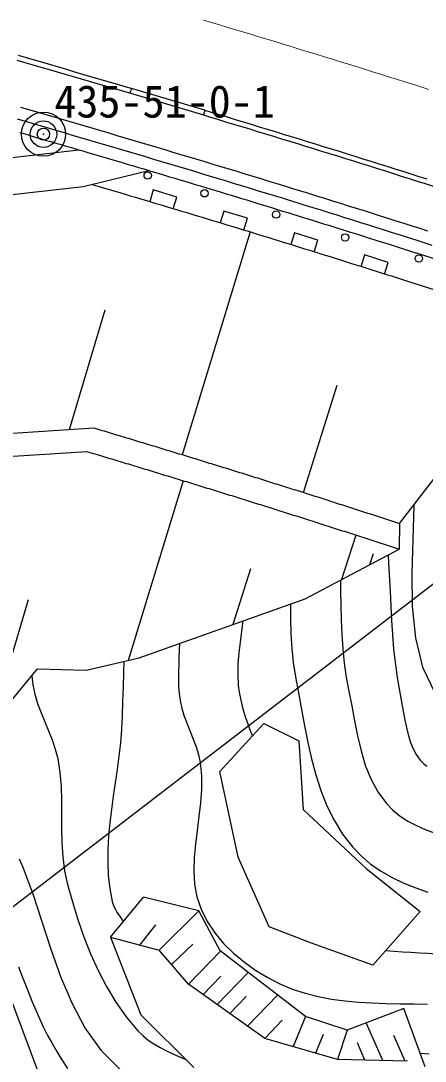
# Model space of a CAD drawing. Units: millimetres, scale not verified. Extents: x 40000 to 680000, y 20000 to 380000.
# Drawn here: x 223552 to 240022, y 228855 to 271193 of the extents above; entities that cross this region are included whole.
import ezdxf
from ezdxf.enums import TextEntityAlignment as Align

# ---------------------------------------------------------------- set-up
doc = ezdxf.new("R2010")
doc.units = ezdxf.units.MM
doc.header["$LTSCALE"] = 1000
doc.header["$PDMODE"] = 32
doc.header["$PDSIZE"] = 500
doc.linetypes.add('CHAIN', pattern=[18.5, 12, -1.5, 3.5, -1.5])
for name, color, linetype, lineweight in [('M-BGD', 7, 'Continuous', 25), ('M-BMK', 2, 'CHAIN', 13), ('M-BMK-ROW', 30, 'Continuous', 25), ('M-BMK-SRVR', 3, 'Continuous', 25)]:
    doc.layers.add(name, color=color, linetype=linetype, lineweight=lineweight)
doc.styles.add('ＭＳ ゴシック', font='')
doc.styles.get('ＭＳ ゴシック').set_extended_font_data('MS Gothic')

msp = doc.modelspace()

# ---------------------------------------------------------------- linework, layer by layer
at = {"layer": 'M-BGD'}
for p, q in [((228059, 268442), (227999, 268251)), ((231048, 267551), (228059, 268442)), ((227975, 268258), (230987, 267361)), ((231048, 267551), (230987, 267361)), ((198102, 262750), (225920, 265944)), ((226091, 264454), (228770, 265101)), ((198274, 261259), (226091, 264454)), ((228948, 264309), (228804, 263830)), ((229906, 264022), (228948, 264309)), ((229762, 263543), (229906, 264022)), ((231821, 263447), (231677, 262968)), ((232779, 263159), (231821, 263447)), ((232635, 262680), (232779, 263159)), ((232898, 262602), (230125, 253537)), ((234695, 262562), (234545, 262085)), ((235648, 262262), (234695, 262562)), ((235499, 261785), (235648, 262262)), ((237556, 261663), (237406, 261186)), ((238510, 261363), (237556, 261663)), ((241780, 261065), (239630, 261753)), ((238360, 260886), (238510, 261363)), ((225534, 254560), (226984, 259429)), ((235059, 252001), (236443, 256366)), ((222519, 254365), (226529, 254624)), ((222237, 253406), (226242, 253666)), ((230167, 252478), (227925, 245164)), ((238970, 250742), (238966, 249691)), ((237203, 250265), (236619, 248458)), ((237769, 249062), (237918, 249522)), ((238933, 249701), (238922, 249668)), ((232204, 246633), (232920, 248910)), ((222630, 243508), (223862, 247638)), ((231657, 240649), (233456, 242595)), ((233456, 242595), (234869, 241897)), ((234869, 241897), (235048, 239100)), ((232400, 237157), (231657, 240649)), ((237611, 236692), (235048, 239100)), ((233666, 234320), (232400, 237157)), ((237611, 236692), (239813, 234942)), ((227212, 233897), (228545, 235527)), ((230801, 234975), (228545, 235527)), ((229181, 233374), (230801, 234975)), ((231667, 233345), (230801, 234975)), ((237882, 232760), (239813, 234942)), ((228400, 233581), (229055, 234398)), ((227212, 233897), (229181, 233374)), ((227212, 233897), (228438, 230736)), ((230380, 231985), (229181, 233374)), ((230556, 233611), (229687, 232787)), ((230380, 231985), (231679, 233336)), ((235143, 230667), (231667, 233345)), ((231549, 231158), (232807, 232467)), ((230975, 231564), (231695, 232313)), ((233497, 229780), (230380, 231985)), ((232061, 230796), (232724, 231487)), ((232785, 230284), (234000, 231548)), ((239146, 230996), (236839, 230119)), ((240021, 228625), (239146, 230996)), ((228438, 230736), (230593, 228603)), ((233497, 229780), (234202, 230523)), ((235143, 230667), (234643, 229447)), ((236839, 230119), (235143, 230667)), ((238296, 228878), (237621, 230416)), ((235860, 229941), (235549, 229184)), ((236839, 230119), (236444, 228924)), ((239200, 228856), (238743, 229896)), ((236444, 228924), (233497, 229780)), ((237568, 228896), (237260, 229597)), ((239297, 228854), (236444, 228924))]:
    msp.add_line(p, q, dxfattribs=at)
for points in [[(223446, 269790), (223774, 269695), (224102, 269600), (224430, 269505), (224758, 269410), (225085, 269314), (225413, 269219), (225741, 269123), (226068, 269027), (226396, 268931), (226723, 268835), (227050, 268739), (227378, 268643), (227705, 268546), (228032, 268449), (228059, 268442)], [(223390, 269598), (223718, 269503), (224046, 269408), (224374, 269313), (224702, 269218), (225029, 269122), (225357, 269027), (225684, 268931), (226012, 268835), (226339, 268739), (226667, 268643), (226994, 268547), (227321, 268451), (227648, 268354), (227975, 268258), (227999, 268251)], [(223544, 267679), (223871, 267584), (224199, 267489), (224526, 267394), (224853, 267299), (225179, 267203), (225506, 267108), (225833, 267012), (226160, 266916), (226486, 266820), (226813, 266724), (227139, 266628), (227465, 266531), (227791, 266435), (228118, 266338), (228444, 266242), (228770, 266145), (229096, 266048), (229421, 265951), (229747, 265853), (230073, 265756), (230398, 265658), (230724, 265560), (231049, 265462), (231374, 265364), (231699, 265266), (232025, 265168), (232350, 265069), (232674, 264970), (232999, 264871), (233324, 264772), (233649, 264673), (233973, 264573), (234297, 264474), (234622, 264374), (234946, 264274), (235270, 264174), (235594, 264073), (235918, 263973), (236242, 263872), (236566, 263771), (236889, 263670), (237213, 263569), (237536, 263467), (237859, 263365), (238182, 263263), (238505, 263161), (238828, 263059), (239151, 262956), (239474, 262853), (239797, 262750), (240119, 262647)], [(223405, 267199), (223732, 267104), (224059, 267009), (224386, 266914), (224712, 266819), (225039, 266723), (225366, 266628), (225692, 266532), (226019, 266436), (226345, 266340), (226671, 266244), (226997, 266148), (227324, 266052), (227650, 265956), (227975, 265859), (228301, 265762), (228627, 265665), (228953, 265569), (229278, 265471), (229604, 265374), (229929, 265277), (230254, 265179), (230580, 265081), (230905, 264984), (231230, 264886), (231555, 264787), (231880, 264689), (232204, 264591), (232529, 264492), (232853, 264393), (233178, 264294), (233502, 264195), (233826, 264095), (234151, 263996), (234475, 263896), (234798, 263796), (235122, 263696), (235446, 263596), (235770, 263495), (236093, 263395), (236416, 263294), (236740, 263193), (237063, 263092), (237386, 262990), (237709, 262888), (238032, 262786), (238354, 262684), (238677, 262582), (239000, 262480), (239322, 262377), (239644, 262274), (239966, 262171), (240288, 262067)], [(230987, 267361), (231242, 267284), (231568, 267186), (231894, 267087), (232221, 266989), (232547, 266890), (232873, 266791), (233198, 266692), (233524, 266593), (233850, 266494), (234176, 266394), (234501, 266294), (234826, 266194), (235152, 266094), (235477, 265994), (235802, 265893), (236127, 265793), (236452, 265692), (236777, 265591), (237102, 265489), (237427, 265388), (237751, 265286), (238076, 265184), (238400, 265082), (238725, 264980), (239049, 264877), (239373, 264774), (239697, 264671), (240021, 264568), (240345, 264465)], [(231048, 267551), (231300, 267476), (231626, 267377), (231952, 267279), (232278, 267180), (232605, 267082), (232931, 266983), (233257, 266884), (233583, 266784), (233908, 266685), (234234, 266585), (234560, 266486), (234885, 266386), (235211, 266285), (235536, 266185), (235861, 266084), (236187, 265984), (236512, 265883), (236837, 265782), (237162, 265680), (237487, 265579), (237811, 265477), (238136, 265375), (238461, 265273), (238785, 265170), (239109, 265068), (239434, 264965), (239758, 264862), (240082, 264759)], [(223510, 266648), (223720, 266587), (223931, 266526), (224142, 266464), (224353, 266403), (224564, 266341), (224774, 266280), (224985, 266218), (225195, 266157), (225406, 266095), (225617, 266033), (225827, 265971), (226037, 265910), (226248, 265848), (226458, 265786), (226669, 265724), (226879, 265662), (227089, 265600), (227299, 265538), (227510, 265475), (227720, 265413), (227930, 265351), (228140, 265289), (228350, 265226), (228560, 265164), (228770, 265101), (228980, 265039), (229190, 264976), (229400, 264913), (229610, 264850), (229819, 264788), (230029, 264725), (230239, 264662), (230449, 264599), (230658, 264536), (230868, 264473), (231077, 264409), (231287, 264346), (231496, 264283), (231706, 264219), (231915, 264156), (232124, 264092), (232334, 264029), (232543, 263965), (232752, 263901), (232961, 263837), (233170, 263774), (233379, 263710), (233588, 263645), (233797, 263581), (234006, 263517), (234215, 263453), (234424, 263389), (234633, 263324), (234842, 263260), (235050, 263195), (235259, 263130), (235468, 263066), (235676, 263001), (235885, 262936), (236093, 262871), (236302, 262806), (236510, 262741), (236718, 262676), (236927, 262610), (237135, 262545), (237343, 262479), (237551, 262414), (237759, 262348), (237967, 262282), (238175, 262217), (238383, 262151), (238591, 262085), (238799, 262019), (239007, 261952), (239215, 261886), (239422, 261820), (239630, 261753)], [(226443, 264539), (226539, 264511), (226749, 264449), (226959, 264387), (227169, 264325), (227379, 264263), (227589, 264200), (227798, 264138), (228008, 264076), (228218, 264014), (228427, 263951), (228637, 263889), (228847, 263826), (229056, 263764), (229266, 263701), (229475, 263638), (229684, 263575), (229894, 263513), (230103, 263450), (230312, 263387), (230521, 263324), (230730, 263261), (230940, 263197), (231149, 263134), (231358, 263071), (231567, 263008), (231775, 262944), (231984, 262881), (232193, 262817), (232402, 262753), (232611, 262690), (232819, 262626), (233028, 262562), (233237, 262498), (233445, 262434), (233654, 262370), (233862, 262306), (234070, 262242), (234279, 262178), (234487, 262113), (234695, 262049), (234904, 261984), (235112, 261920), (235320, 261855), (235528, 261790), (235736, 261725), (235944, 261660), (236152, 261595), (236360, 261530), (236567, 261465), (236775, 261400), (236983, 261335), (237191, 261269), (237398, 261204), (237606, 261138), (237813, 261073), (238021, 261007), (238228, 260941), (238435, 260875), (238643, 260809), (238850, 260743), (239057, 260677), (239264, 260611), (240712, 260147)], [(226529, 254624), (226612, 254600), (226694, 254575), (226777, 254550), (226860, 254525), (226943, 254501), (227025, 254476), (227108, 254451), (227191, 254426), (227273, 254401), (227356, 254376), (227439, 254351), (227521, 254327), (227604, 254302), (227687, 254277), (227769, 254252), (227852, 254227), (227934, 254202), (228017, 254177), (228099, 254152), (228182, 254127), (228265, 254102), (228347, 254077), (228430, 254052), (228512, 254027), (228595, 254002), (228677, 253977), (228759, 253952), (228842, 253927), (228924, 253902), (229007, 253877), (229089, 253852), (229172, 253827), (229254, 253802), (229336, 253777), (229419, 253752), (229501, 253727), (229583, 253702), (229666, 253677), (229748, 253652), (229830, 253627), (229913, 253601), (229995, 253576), (230077, 253551), (230160, 253526), (230242, 253501), (230324, 253476), (230406, 253450), (230488, 253425), (230571, 253400), (230653, 253375), (230735, 253350), (230817, 253324), (230899, 253299), (230981, 253274), (231064, 253248), (231146, 253223), (231228, 253198), (231310, 253173), (231392, 253147), (231474, 253122), (231556, 253097), (231638, 253071), (231720, 253046), (231802, 253021), (231884, 252995), (231966, 252970), (232048, 252944), (232130, 252919), (232212, 252894), (232294, 252868), (232376, 252843), (232458, 252817), (232540, 252792), (232622, 252766), (232704, 252741), (232785, 252715), (232867, 252690), (232949, 252664), (233031, 252639), (233113, 252613), (233195, 252588), (233276, 252562), (233358, 252536), (233440, 252511), (233522, 252485), (233603, 252460), (233685, 252434), (233767, 252408), (233849, 252383), (233930, 252357), (234012, 252331), (234094, 252306), (234175, 252280), (234257, 252254), (234338, 252229), (234420, 252203), (234502, 252177), (234583, 252151), (234665, 252126), (234746, 252100), (234828, 252074), (234910, 252048), (234991, 252022), (235073, 251996), (235154, 251971), (235236, 251945), (235317, 251919), (235398, 251893), (235480, 251867), (235561, 251841), (235643, 251815), (235724, 251789), (235806, 251763), (235887, 251738), (235968, 251712), (236050, 251686), (236131, 251660), (236212, 251634), (236294, 251608), (236375, 251582), (236456, 251556), (236538, 251529), (236619, 251503), (236700, 251477), (236781, 251451), (236863, 251425), (236944, 251399), (237025, 251373), (237106, 251347), (237187, 251321), (237268, 251294), (237350, 251268), (237431, 251242), (237512, 251216), (237593, 251190), (237674, 251163), (237755, 251137), (237836, 251111), (237917, 251085), (237998, 251058), (238079, 251032), (238160, 251006), (238241, 250979), (238322, 250953), (238403, 250927), (238484, 250900), (238565, 250874), (238646, 250848), (238727, 250821), (238808, 250795), (238889, 250768), (238970, 250742)], [(238970, 250742), (240453, 252650), (242939, 253282), (247530, 254826)], [(226242, 253666), (226327, 253641), (226412, 253616), (226496, 253590), (226581, 253565), (226666, 253540), (226750, 253514), (226835, 253489), (226919, 253463), (227004, 253438), (227089, 253412), (227173, 253387), (227258, 253362), (227342, 253336), (227427, 253311), (227511, 253285), (227596, 253260), (227680, 253234), (227765, 253209), (227849, 253183), (227934, 253158), (228018, 253132), (228103, 253107), (228187, 253081), (228272, 253055), (228356, 253030), (228440, 253004), (228525, 252979), (228609, 252953), (228694, 252927), (228778, 252902), (228862, 252876), (228947, 252851), (229031, 252825), (229115, 252799), (229199, 252774), (229284, 252748), (229368, 252722), (229452, 252696), (229536, 252671), (229621, 252645), (229705, 252619), (229789, 252594), (229873, 252568), (229957, 252542), (230041, 252516), (230126, 252491), (230210, 252465), (230294, 252439), (230378, 252413), (230462, 252387), (230546, 252361), (230630, 252336), (230714, 252310), (230798, 252284), (230882, 252258), (230966, 252232), (231050, 252206), (231134, 252180), (231218, 252154), (231302, 252128), (231386, 252103), (231470, 252077), (231554, 252051), (231638, 252025), (231722, 251999), (231805, 251973), (231889, 251947), (231973, 251921), (232057, 251895), (232141, 251869), (232225, 251842), (232308, 251816), (232392, 251790), (232476, 251764), (232560, 251738), (232643, 251712), (232727, 251686), (232811, 251660), (232894, 251634), (232978, 251607), (233062, 251581), (233145, 251555), (233229, 251529), (233313, 251503), (233396, 251477), (233480, 251450), (233563, 251424), (233647, 251398), (233731, 251372), (233814, 251345), (233898, 251319), (233981, 251293), (234065, 251266), (234148, 251240), (234232, 251214), (234315, 251187), (234398, 251161), (234482, 251135), (234565, 251108), (234649, 251082), (234732, 251055), (234815, 251029), (234899, 251003), (234982, 250976), (235065, 250950), (235149, 250923), (235232, 250897), (235315, 250870), (235399, 250844), (235482, 250817), (235565, 250791), (235648, 250764), (235732, 250737), (235815, 250711), (235898, 250684), (235981, 250658), (236064, 250631), (236147, 250604), (236231, 250578), (236314, 250551), (236397, 250524), (236480, 250498), (236563, 250471), (236646, 250444), (236729, 250418), (236812, 250391), (236895, 250364), (236978, 250337), (237061, 250311), (237144, 250284), (237227, 250257), (237310, 250230), (237393, 250203), (237476, 250176), (237559, 250150), (237641, 250123), (237724, 250096), (237807, 250069), (237890, 250042), (237973, 250015), (238056, 249988), (238138, 249961), (238221, 249934), (238304, 249907), (238387, 249880), (238469, 249853), (238552, 249826), (238635, 249799), (238718, 249772), (238800, 249745), (238883, 249718), (238966, 249691)], [(239564, 251506), (239564, 251475), (239522, 250086), (239481, 248706), (239495, 247362), (239621, 246081), (239912, 244889), (240423, 243813)], [(223232, 243607), (224232, 244816), (226220, 244773), (228370, 245267), (235127, 247675), (238966, 249691)], [(238512, 249453), (238533, 249135), (238590, 247963), (238650, 246790), (238737, 245622), (238873, 244463), (239082, 243317), (239142, 243028), (239198, 242734), (239257, 242439), (239326, 242147), (239411, 241863), (239517, 241591), (239653, 241337), (239823, 241103), (239951, 240972), (240094, 240857)], [(236566, 248430), (236573, 247987), (236584, 247398), (236601, 246810), (236627, 246224), (236667, 245640), (236725, 245059), (236805, 244481), (236911, 243908), (237029, 243310), (237142, 242702), (237264, 242093), (237407, 241491), (237583, 240906), (237806, 240346), (238087, 239820), (238439, 239338), (238703, 239068), (238998, 238830), (239320, 238621), (239662, 238441), (240020, 238286), (240388, 238154)], [(234540, 247465), (234539, 247419), (234537, 246829), (234551, 246241), (234585, 245656), (234646, 245075), (234739, 244498), (234862, 243840), (234983, 243172), (235106, 242500), (235241, 241828), (235393, 241162), (235569, 240507), (235777, 239868), (236022, 239250), (236313, 238658), (236654, 238098), (237055, 237574), (237408, 237207), (237800, 236879), (238224, 236587), (238675, 236330), (239147, 236105), (239635, 235908), (240133, 235738)], [(232591, 246771), (232540, 246354), (232483, 245911), (232432, 245469), (232396, 245027), (232386, 244585), (232410, 244143), (232445, 243878), (232494, 243616), (232555, 243355), (232627, 243096), (232707, 242840), (232794, 242585), (232886, 242333), (232982, 242083)], [(230009, 245851), (230005, 245600), (229995, 245304), (229984, 245007), (229975, 244710), (229972, 244413), (229980, 244118), (230001, 243824), (230039, 243531), (230109, 243208), (230207, 242891), (230324, 242579), (230449, 242269), (230574, 241960), (230690, 241648), (230787, 241331), (230857, 241008), (230911, 240467), (230911, 239918), (230872, 239364), (230808, 238806), (230733, 238248), (230663, 237693), (230612, 237142), (230595, 236598), (230626, 236064), (230720, 235543), (230893, 235037), (231144, 234544), (231454, 234080), (231814, 233647), (232217, 233247), (232656, 232880), (233121, 232549), (233606, 232255), (234102, 232001), (234609, 231789), (235129, 231618), (235659, 231484), (236200, 231382), (236748, 231308), (237302, 231257), (237862, 231224), (238424, 231204), (238988, 231194), (239552, 231187), (240114, 231181)], [(227747, 245124), (227737, 244681), (227715, 244083), (227693, 243487), (227676, 242891), (227653, 242351), (227609, 241809), (227548, 241267), (227476, 240724), (227398, 240181), (227319, 239638), (227245, 239095), (227179, 238554), (227129, 238014), (227098, 237476), (227092, 236940), (227116, 236406), (227176, 235876), (227276, 235348), (227308, 235236), (227351, 235128), (227403, 235024), (227462, 234921), (227526, 234822), (227594, 234724), (227662, 234627), (227731, 234532)], [(224004, 244541), (224039, 244174), (224121, 243787), (224237, 243409), (224377, 243037), (224529, 242667), (224684, 242299), (224830, 241927), (224957, 241551), (225055, 241167), (225144, 240604), (225192, 240035), (225212, 239462), (225216, 238886), (225217, 238311), (225229, 237737), (225264, 237167), (225334, 236603), (225454, 236048), (225654, 235337), (225875, 234627), (226121, 233921), (226396, 233227), (226702, 232548), (227043, 231890), (227424, 231258), (227848, 230659), (228318, 230096), (228520, 229896), (228741, 229717), (228977, 229556), (229225, 229410), (229482, 229277), (229744, 229152), (230009, 229034), (230272, 228920)], [(228426, 222516), (226294, 225168), (224282, 228349), (221637, 235414), (221474, 237592)], [(223484, 237095), (223632, 236747), (224039, 235662), (224411, 234542), (224780, 233412), (225175, 232297), (225626, 231224), (226162, 230216), (226814, 229300), (227610, 228501)], [(237882, 232760), (235397, 233655), (233666, 234320)], [(238407, 233354), (238752, 233331), (239097, 233309), (239442, 233286), (239787, 233265), (240132, 233245), (240477, 233228), (240822, 233214), (241168, 233205), (241747, 233208), (242326, 233238), (242905, 233288), (243484, 233354), (244063, 233430), (244641, 233510), (245219, 233589), (245797, 233661), (246375, 233720), (246952, 233762), (247529, 233780), (248106, 233770), (248682, 233725)], [(223462, 232701), (223613, 232308), (223748, 231963), (223883, 231618), (224021, 231274), (224163, 230931), (224311, 230592), (224467, 230256), (224633, 229926), (224810, 229601), (225015, 229250), (225230, 228904), (225453, 228564)], [(239816, 229181), (240000, 229166), (240183, 229151)]]:
    msp.add_lwpolyline(points, dxfattribs=at)
for centre in [(228720, 264900), (231034, 264174), (233949, 263308), (236764, 262379), (239764, 261520)]:
    msp.add_circle(centre, 150, dxfattribs=at)
at = {"layer": 'M-BMK'}
msp.add_lwpolyline([(230995, 271221), (231323, 271123), (231651, 271024), (231979, 270926), (232308, 270827), (232636, 270729), (232964, 270630), (233292, 270530), (233620, 270431), (233948, 270332), (234275, 270232), (234603, 270132), (234931, 270032), (235259, 269932), (235586, 269832), (235914, 269731), (236241, 269630), (236569, 269529), (236896, 269428), (237223, 269327), (237551, 269225), (237878, 269123), (238205, 269021), (238532, 268919), (238859, 268816), (239186, 268714), (239513, 268611), (239839, 268508), (240166, 268404)], dxfattribs=at)
at = {"layer": 'M-BMK-ROW'}
msp.add_line((247747, 253955), (222417, 234516), dxfattribs=at)
at = {"layer": 'M-BMK-SRVR'}
for radius in [900, 540]:
    msp.add_circle((224475, 266579), radius, dxfattribs=at)
msp.add_point((224475, 266579), dxfattribs=at)

# ---------------------------------------------------------------- texts
at = {"layer": 'M-BMK-SRVR', "style": 'ＭＳ ゴシック'}
msp.add_text('435-51-0-1', height=1320, dxfattribs=at).set_placement((224919, 266859), align=Align.BOTTOM_LEFT)

doc.saveas('drawing.dxf')
